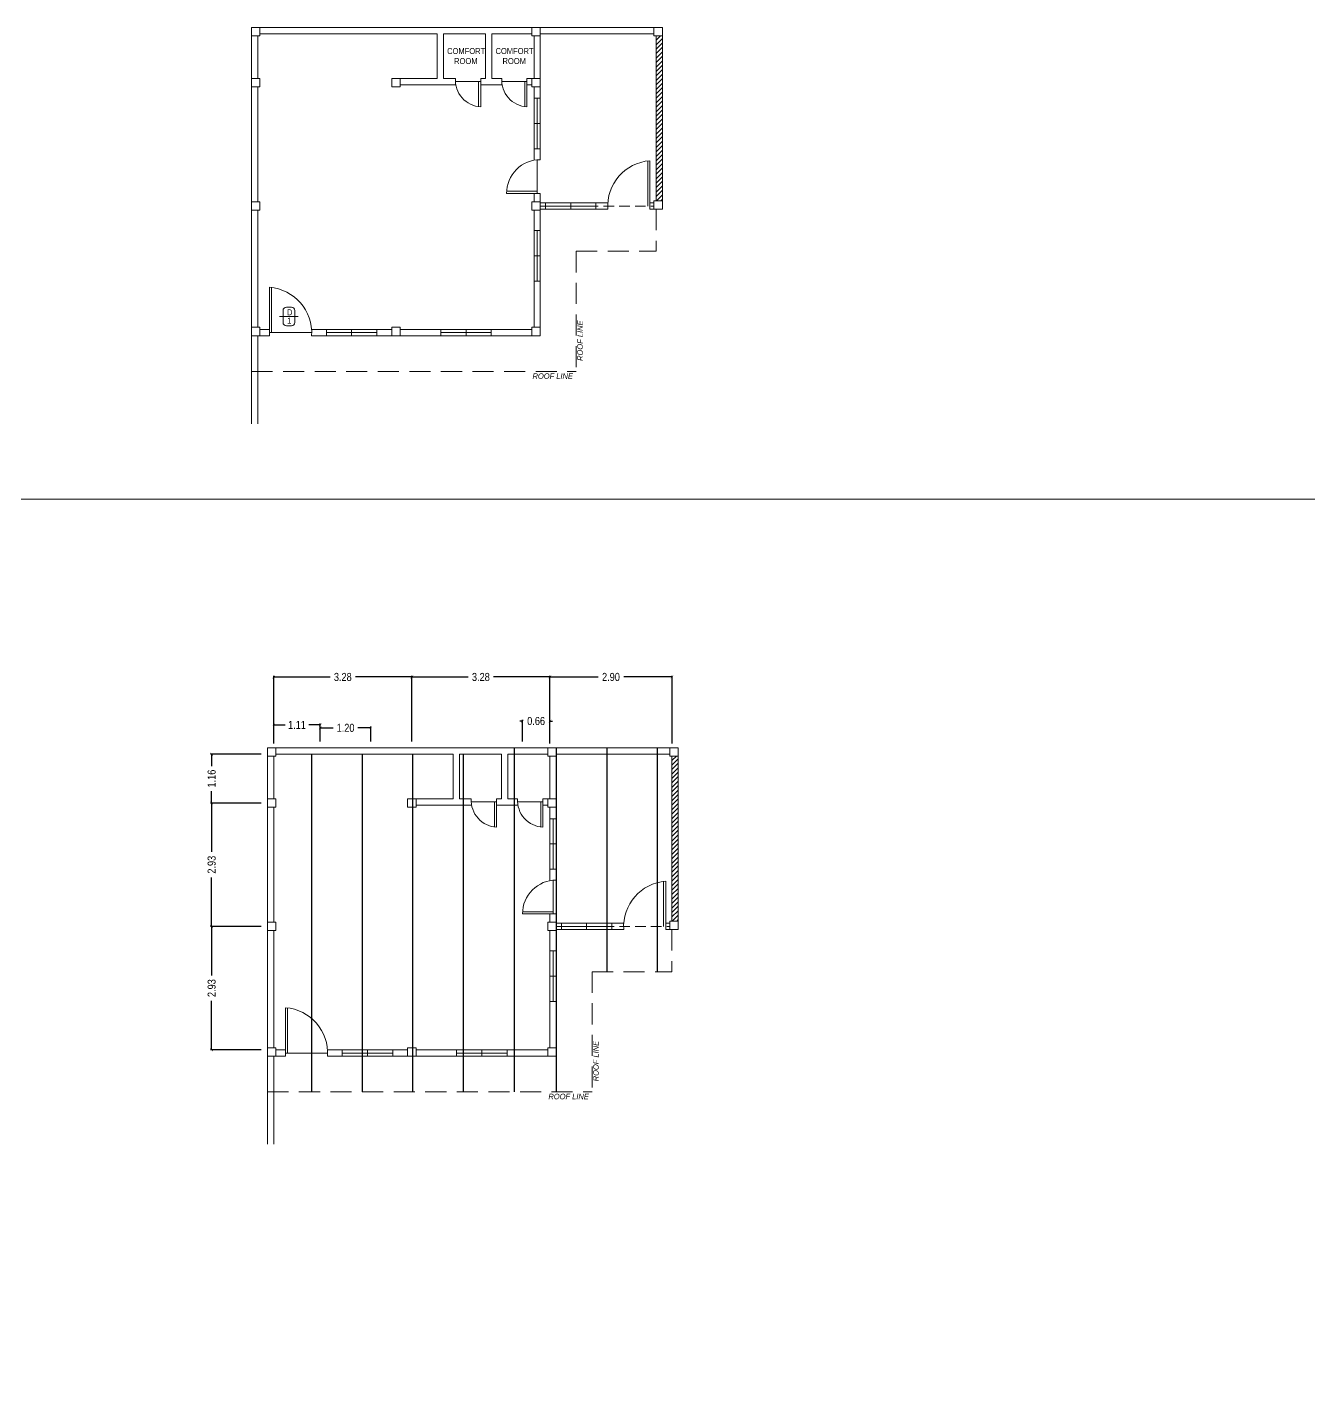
# Model space of a CAD drawing. Header units: metres. Extents: x -460 to 31334, y -1777 to 24987.
# Drawn here: x 171.79 to 202.23, y -549.19 to -516.64 of the extents above; entities that cross this region are included whole.
import ezdxf

# ---------------------------------------------------------------- set-up
doc = ezdxf.new("R2010")
doc.units = ezdxf.units.M
doc.header["$MEASUREMENT"] = 0
doc.linetypes.add('DASHED', pattern=[0.75, 0.5, -0.25])
doc.linetypes.add('DASHED2', pattern=[0.375, 0.25, -0.125])
doc.layers.get('Defpoints').update_dxf_attribs({"color": 2})
doc.layers.add('01 FURNITURE', color=8, linetype='Continuous')
doc.layers.add('Anno_Door Sched', color=1, linetype='Continuous')
doc.layers.add('Arch_Door', color=1, linetype='Continuous', lineweight=18)
doc.styles.add('AN100', font='ARIALN.TTF', dxfattribs={"height": 0.25})
doc.styles.add('rs', font='ARIALN.TTF')
doc.dimstyles.new('dsdfddfdfef', dxfattribs={"dimtxt": 0.19, "dimasz": 0.06, "dimexe": 0.03, "dimexo": 0.3, "dimgap": 0.1, "dimtad": 0, "dimzin": 0, "dimdsep": 46, "dimtxsty": 'rs', "dimblk": 'ARCHTICK', "dimcen": 0.025, "dimclrd": 1, "dimclre": 1, "dimclrt": 3, "dimadec": 0, "dimazin": 0, "dimtfac": 1, "dimtofl": 0, "dimtmove": 0, "dimatfit": 3, "dimldrblk": 'ARCHTICK', "dimfxl": 0.1, "dimtolj": 1, "dimtzin": 0, "dimarcsym": 0})

# ---------------------------------------------------------------- blocks, each defined once
blk = doc.blocks.new('_ArchTick')
at = {"color": 0, "linetype": 'ByBlock', "const_width": 0.15}
blk.add_lwpolyline([(-0.5, -0.5), (0.5, 0.5)], dxfattribs=at)
blk = doc.blocks.new('*D235')
at = {"layer": '01 FURNITURE', "color": 1, "lineweight": -2, "transparency": 16777216}
for p, q in [((177.346, -533.889), (176.141, -533.889)), ((176.171, -533.889), (176.171, -534.174)), ((176.171, -535.049), (176.171, -534.764)), ((177.346, -535.049), (176.141, -535.049))]:
    blk.add_line(p, q, dxfattribs=at)
at = {"layer": 'Defpoints', "color": 0, "lineweight": 9, "transparency": 16777216}
for p in [(177.646, -533.889), (176.171, -535.049), (177.646, -535.049)]:
    blk.add_point(p, dxfattribs=at)
at = {"layer": '01 FURNITURE', "color": 1, "lineweight": -2, "transparency": 16777216, "xscale": 0.06, "yscale": 0.06, "zscale": 0.06}
for p, rotation in [((176.171, -533.889), 90), ((176.171, -535.049), 270)]:
    blk.add_blockref('_ArchTick', p, dxfattribs=dict(at, rotation=rotation))
at = {"layer": '01 FURNITURE', "color": 3, "lineweight": 9, "transparency": 16777216, "insert": (176.171, -534.469), "char_height": 0.19, "attachment_point": 5, "rotation": 90, "style": 'rs'}
blk.add_mtext('\\A1;1.16', dxfattribs=at)
blk = doc.blocks.new('*D236')
at = {"layer": '01 FURNITURE', "color": 1, "lineweight": -2, "transparency": 16777216}
for p, q in [((177.346, -535.049), (176.141, -535.049)), ((176.171, -535.049), (176.171, -536.211)), ((176.171, -537.979), (176.171, -536.818)), ((177.346, -537.979), (176.141, -537.979))]:
    blk.add_line(p, q, dxfattribs=at)
at = {"layer": 'Defpoints', "color": 0, "lineweight": 9, "transparency": 16777216}
for p in [(177.646, -535.049), (176.171, -537.979), (177.646, -537.979)]:
    blk.add_point(p, dxfattribs=at)
at = {"layer": '01 FURNITURE', "color": 1, "lineweight": -2, "transparency": 16777216, "xscale": 0.06, "yscale": 0.06, "zscale": 0.06}
for p, rotation in [((176.171, -535.049), 90), ((176.171, -537.979), 270)]:
    blk.add_blockref('_ArchTick', p, dxfattribs=dict(at, rotation=rotation))
at = {"layer": '01 FURNITURE', "color": 3, "lineweight": 9, "transparency": 16777216, "insert": (176.171, -536.514), "char_height": 0.19, "attachment_point": 5, "rotation": 90, "style": 'rs'}
blk.add_mtext('\\A1;2.93', dxfattribs=at)
blk = doc.blocks.new('*D237')
at = {"layer": '01 FURNITURE', "color": 1, "lineweight": -2, "transparency": 16777216}
for p, q in [((177.346, -537.979), (176.141, -537.979)), ((176.171, -537.979), (176.171, -539.141)), ((176.171, -540.909), (176.171, -539.748)), ((177.346, -540.909), (176.141, -540.909))]:
    blk.add_line(p, q, dxfattribs=at)
at = {"layer": 'Defpoints', "color": 0, "lineweight": 9, "transparency": 16777216}
for p in [(177.646, -537.979), (176.171, -540.909), (177.646, -540.909)]:
    blk.add_point(p, dxfattribs=at)
at = {"layer": '01 FURNITURE', "color": 1, "lineweight": -2, "transparency": 16777216, "xscale": 0.06, "yscale": 0.06, "zscale": 0.06}
for p, rotation in [((176.171, -537.979), 90), ((176.171, -540.909), 270)]:
    blk.add_blockref('_ArchTick', p, dxfattribs=dict(at, rotation=rotation))
at = {"layer": '01 FURNITURE', "color": 3, "lineweight": 9, "transparency": 16777216, "insert": (176.171, -539.444), "char_height": 0.19, "attachment_point": 5, "rotation": 90, "style": 'rs'}
blk.add_mtext('\\A1;2.93', dxfattribs=at)
blk = doc.blocks.new('*D238')
at = {"layer": '01 FURNITURE', "color": 1, "lineweight": -2, "transparency": 16777216}
for p, q in [((177.646, -533.589), (177.646, -532.027)), ((177.646, -532.057), (178.983, -532.057)), ((180.926, -532.057), (179.588, -532.057)), ((180.926, -533.589), (180.926, -532.027))]:
    blk.add_line(p, q, dxfattribs=at)
at = {"layer": 'Defpoints', "color": 0, "lineweight": 9, "transparency": 16777216}
for p in [(180.926, -532.057), (177.646, -533.889), (180.926, -533.889)]:
    blk.add_point(p, dxfattribs=at)
at = {"layer": '01 FURNITURE', "color": 1, "lineweight": -2, "transparency": 16777216, "xscale": 0.06, "yscale": 0.06, "zscale": 0.06, "rotation": 180}
blk.add_blockref('_ArchTick', (177.646, -532.057), dxfattribs=at)
at = {"layer": '01 FURNITURE', "color": 1, "lineweight": -2, "transparency": 16777216, "xscale": 0.06, "yscale": 0.06, "zscale": 0.06}
blk.add_blockref('_ArchTick', (180.926, -532.057), dxfattribs=at)
at = {"layer": '01 FURNITURE', "color": 3, "lineweight": 9, "transparency": 16777216, "insert": (179.286, -532.057), "char_height": 0.19, "attachment_point": 5, "style": 'rs'}
blk.add_mtext('\\A1;3.28', dxfattribs=at)
blk = doc.blocks.new('*D239')
at = {"layer": '01 FURNITURE', "color": 1, "lineweight": -2, "transparency": 16777216}
for p, q in [((180.926, -533.589), (180.926, -532.027)), ((180.926, -532.057), (182.263, -532.057)), ((184.206, -532.057), (182.868, -532.057)), ((184.206, -533.589), (184.206, -532.027))]:
    blk.add_line(p, q, dxfattribs=at)
at = {"layer": 'Defpoints', "color": 0, "lineweight": 9, "transparency": 16777216}
for p in [(180.926, -532.057), (180.926, -533.889), (184.206, -533.889)]:
    blk.add_point(p, dxfattribs=at)
at = {"layer": '01 FURNITURE', "color": 1, "lineweight": -2, "transparency": 16777216, "xscale": 0.06, "yscale": 0.06, "zscale": 0.06, "rotation": 180}
blk.add_blockref('_ArchTick', (180.926, -532.057), dxfattribs=at)
at = {"layer": '01 FURNITURE', "color": 1, "lineweight": -2, "transparency": 16777216, "xscale": 0.06, "yscale": 0.06, "zscale": 0.06}
blk.add_blockref('_ArchTick', (184.206, -532.057), dxfattribs=at)
at = {"layer": '01 FURNITURE', "color": 3, "lineweight": 9, "transparency": 16777216, "insert": (182.566, -532.057), "char_height": 0.19, "attachment_point": 5, "style": 'rs'}
blk.add_mtext('\\A1;3.28', dxfattribs=at)
blk = doc.blocks.new('*D240')
at = {"layer": '01 FURNITURE', "color": 1, "lineweight": -2, "transparency": 16777216}
for p, q in [((184.206, -533.589), (184.206, -532.027)), ((184.206, -532.057), (185.352, -532.057)), ((187.106, -532.057), (185.959, -532.057)), ((187.106, -533.639), (187.106, -532.027))]:
    blk.add_line(p, q, dxfattribs=at)
at = {"layer": 'Defpoints', "color": 0, "lineweight": 9, "transparency": 16777216}
for p in [(187.106, -532.057), (184.206, -533.889), (187.106, -533.939)]:
    blk.add_point(p, dxfattribs=at)
at = {"layer": '01 FURNITURE', "color": 1, "lineweight": -2, "transparency": 16777216, "xscale": 0.06, "yscale": 0.06, "zscale": 0.06, "rotation": 180}
blk.add_blockref('_ArchTick', (184.206, -532.057), dxfattribs=at)
at = {"layer": '01 FURNITURE', "color": 1, "lineweight": -2, "transparency": 16777216, "xscale": 0.06, "yscale": 0.06, "zscale": 0.06}
blk.add_blockref('_ArchTick', (187.106, -532.057), dxfattribs=at)
at = {"layer": '01 FURNITURE', "color": 3, "lineweight": 9, "transparency": 16777216, "insert": (185.656, -532.057), "char_height": 0.19, "attachment_point": 5, "style": 'rs'}
blk.add_mtext('\\A1;2.90', dxfattribs=at)
blk = doc.blocks.new('Door')
at = {"layer": 'Anno_Door Sched', "lineweight": 9, "ltscale": 0.5}
blk.add_line((12.788, 558.385), (12.372, 558.385), dxfattribs=at)
at = {"layer": 'Anno_Door Sched', "lineweight": 9}
blk.add_lwpolyline([(12.524, 558.591), (12.637, 558.591, -0.414214), (12.71, 558.518), (12.71, 558.251, -0.414214), (12.637, 558.178), (12.524, 558.178, -0.414214), (12.451, 558.251), (12.451, 558.518, -0.414214)], format="xyb", close=True, dxfattribs=at)
at = {"layer": 'Anno_Door Sched', "linetype": 'Continuous', "insert": (12.538, 558.542), "char_height": 0.133, "width": 0.06509, "attachment_point": 1, "style": 'AN100'}
blk.add_mtext('D', dxfattribs=at)
blk = doc.blocks.new('*D241')
at = {"layer": '01 FURNITURE', "color": 1, "lineweight": -2, "transparency": 16777216}
for p, q in [((177.646, -533.639), (177.646, -533.164)), ((177.646, -533.194), (177.918, -533.194)), ((178.751, -533.194), (178.478, -533.194)), ((178.751, -533.589), (178.751, -533.164))]:
    blk.add_line(p, q, dxfattribs=at)
at = {"layer": 'Defpoints', "color": 0, "lineweight": 9, "transparency": 16777216}
for p in [(178.751, -533.194), (177.646, -533.939), (178.751, -533.889)]:
    blk.add_point(p, dxfattribs=at)
at = {"layer": '01 FURNITURE', "color": 1, "lineweight": -2, "transparency": 16777216, "xscale": 0.06, "yscale": 0.06, "zscale": 0.06, "rotation": 180}
blk.add_blockref('_ArchTick', (177.646, -533.194), dxfattribs=at)
at = {"layer": '01 FURNITURE', "color": 1, "lineweight": -2, "transparency": 16777216, "xscale": 0.06, "yscale": 0.06, "zscale": 0.06}
blk.add_blockref('_ArchTick', (178.751, -533.194), dxfattribs=at)
at = {"layer": '01 FURNITURE', "color": 3, "lineweight": 9, "transparency": 16777216, "insert": (178.198, -533.194), "char_height": 0.19, "attachment_point": 5, "style": 'rs'}
blk.add_mtext('\\A1;1.11', dxfattribs=at)
blk = doc.blocks.new('*D242')
at = {"layer": '01 FURNITURE', "color": 1, "lineweight": -2, "transparency": 16777216}
for p, q in [((178.751, -533.589), (178.751, -533.235)), ((178.751, -533.265), (179.056, -533.265)), ((179.951, -533.265), (179.645, -533.265)), ((179.951, -533.589), (179.951, -533.235))]:
    blk.add_line(p, q, dxfattribs=at)
at = {"layer": 'Defpoints', "color": 0, "lineweight": 9, "transparency": 16777216}
for p in [(179.951, -533.265), (178.751, -533.889), (179.951, -533.889)]:
    blk.add_point(p, dxfattribs=at)
at = {"layer": '01 FURNITURE', "color": 1, "lineweight": -2, "transparency": 16777216, "xscale": 0.06, "yscale": 0.06, "zscale": 0.06, "rotation": 180}
blk.add_blockref('_ArchTick', (178.751, -533.265), dxfattribs=at)
at = {"layer": '01 FURNITURE', "color": 1, "lineweight": -2, "transparency": 16777216, "xscale": 0.06, "yscale": 0.06, "zscale": 0.06}
blk.add_blockref('_ArchTick', (179.951, -533.265), dxfattribs=at)
at = {"layer": '01 FURNITURE', "color": 3, "lineweight": 9, "transparency": 16777216, "insert": (179.351, -533.265), "char_height": 0.19, "attachment_point": 5, "style": 'rs'}
blk.add_mtext('\\A1;1.20', dxfattribs=at)
blk = doc.blocks.new('*D243')
at = {"layer": '01 FURNITURE', "color": 1, "lineweight": -2, "transparency": 16777216}
for p, q in [((183.551, -533.103), (183.491, -533.103)), ((183.551, -533.589), (183.551, -533.073)), ((184.206, -533.639), (184.206, -533.073)), ((184.206, -533.103), (184.266, -533.103))]:
    blk.add_line(p, q, dxfattribs=at)
at = {"layer": 'Defpoints', "color": 0, "lineweight": 9, "transparency": 16777216}
for p in [(183.551, -533.103), (183.551, -533.889), (184.206, -533.939)]:
    blk.add_point(p, dxfattribs=at)
at = {"layer": '01 FURNITURE', "color": 1, "lineweight": -2, "transparency": 16777216, "xscale": 0.06, "yscale": 0.06, "zscale": 0.06}
blk.add_blockref('_ArchTick', (183.551, -533.103), dxfattribs=at)
at = {"layer": '01 FURNITURE', "color": 1, "lineweight": -2, "transparency": 16777216, "xscale": 0.06, "yscale": 0.06, "zscale": 0.06, "rotation": 180}
blk.add_blockref('_ArchTick', (184.206, -533.103), dxfattribs=at)
at = {"layer": '01 FURNITURE', "color": 3, "lineweight": 9, "transparency": 16777216, "insert": (183.878, -533.103), "char_height": 0.19, "attachment_point": 5, "style": 'rs'}
blk.add_mtext('\\A1;0.66', dxfattribs=at)

msp = doc.modelspace()

# ---------------------------------------------------------------- hatches: boundary and pattern name
at = {"layer": '01 FURNITURE', "lineweight": 18, "transparency": 33554618}
h = msp.add_hatch(dxfattribs=at)
h.set_pattern_fill('ANSI31', color=1, scale=0.6)
h.set_pattern_definition([(45, (53.03644, 38.26855), (-0.053033009, 0.053033009), [])])
h.paths.add_polyline_path([(186.87795, -516.83516), (186.72795, -516.83516), (186.72795, -520.75016), (186.87795, -520.75016)])
at = {"layer": '01 FURNITURE', "lineweight": 18, "true_color": 0x000000, "transparency": 33554618}
h = msp.add_hatch(dxfattribs=at)
h.set_pattern_fill('ANSI31', color=18, scale=0.6)
h.set_pattern_definition([(45, (53.41404, 21.164545), (-0.053033009, 0.053033009), [])])
h.paths.add_polyline_path([(187.25555, -533.93917), (187.10555, -533.93917), (187.10555, -537.85417), (187.25555, -537.85417)])

# ---------------------------------------------------------------- linework, layer by layer
at = {"layer": '01 FURNITURE', "color": 143, "lineweight": 18, "true_color": 0x7aafdf}
for p, q in [((177.11795, -516.63516), (177.11795, -523.95516)), ((177.11795, -516.63516), (183.97795, -516.63516)), ((177.26795, -516.83516), (177.26795, -517.84516)), ((177.31795, -516.78516), (181.52795, -516.78516)), ((181.52795, -516.78516), (181.52795, -517.84516)), ((181.67795, -516.78516), (181.67795, -517.84516)), ((181.67795, -516.78516), (182.67795, -516.78516)), ((182.67795, -516.78516), (182.67795, -517.84516)), ((182.82795, -516.78516), (182.82795, -517.84516)), ((182.82795, -516.78516), (183.77795, -516.78516)), ((183.82795, -516.83516), (183.82795, -517.84516)), ((183.97795, -516.63516), (183.97795, -519.77516)), ((183.97795, -516.63516), (186.87795, -516.63516)), ((183.97795, -516.78516), (186.67795, -516.78516)), ((186.72795, -516.83516), (186.72795, -520.75016)), ((186.87795, -516.63516), (186.87795, -520.95016)), ((180.64795, -517.84516), (181.52795, -517.84516)), ((181.67795, -517.84516), (181.96113, -517.84516)), ((182.56113, -517.84516), (182.67795, -517.84516)), ((182.82795, -517.84516), (183.06113, -517.84516)), ((183.66113, -517.84516), (183.77795, -517.84516)), ((177.26795, -518.04516), (177.26795, -520.77516)), ((180.64795, -517.99516), (181.96912, -517.99516)), ((182.56113, -517.99516), (183.06912, -517.99516)), ((183.66113, -517.99516), (183.77795, -517.99516)), ((183.82795, -518.04516), (183.82795, -519.78916)), ((183.82795, -520.57516), (183.82795, -520.77516)), ((183.97795, -520.57516), (183.97795, -523.95516)), ((183.97795, -520.80016), (185.58094, -520.80016)), ((186.57998, -520.80016), (186.67795, -520.80016)), ((177.26795, -520.97516), (177.26795, -523.75516)), ((183.82795, -520.97516), (183.82795, -523.75516)), ((183.97795, -520.95016), (185.57998, -520.95016)), ((186.57998, -520.95016), (186.87795, -520.95016)), ((177.11795, -523.95516), (177.5452, -523.95516)), ((177.31795, -523.80516), (177.5452, -523.80516)), ((178.5452, -523.80516), (180.44795, -523.80516)), ((178.5452, -523.95516), (183.97795, -523.95516)), ((180.64795, -523.80516), (183.77795, -523.80516))]:
    msp.add_line(p, q, dxfattribs=at)
at = {"layer": '01 FURNITURE', "color": 250, "lineweight": 18}
for p, q in [((181.96066, -517.92016), (182.56113, -517.92016)), ((183.06066, -517.92016), (183.66113, -517.92016)), ((183.90295, -519.77858), (183.90295, -520.57516)), ((177.5452, -523.88016), (178.54731, -523.88016))]:
    msp.add_line(p, q, dxfattribs=at)
at = {"layer": '01 FURNITURE', "color": 1, "lineweight": 18}
for p, q in [((182.51113, -517.92016), (182.51113, -518.51557)), ((182.56113, -517.84516), (182.56113, -518.52016)), ((183.61113, -517.92016), (183.61113, -518.51557)), ((183.66113, -517.84516), (183.66113, -518.52016)), ((183.82795, -518.31716), (183.97795, -518.31716)), ((183.90295, -518.31716), (183.90295, -519.51716)), ((183.82795, -518.91716), (183.97795, -518.91716)), ((183.82795, -519.51716), (183.97795, -519.51716)), ((186.52998, -519.80016), (186.52998, -520.87516)), ((186.57998, -519.80016), (186.57998, -520.95016)), ((183.90295, -520.52516), (183.17944, -520.52516)), ((183.97795, -520.57516), (183.17795, -520.57516)), ((184.09943, -520.80016), (184.09943, -520.95016)), ((184.69943, -520.80016), (184.69943, -520.95016)), ((185.29943, -520.80016), (185.29943, -520.95016)), ((184.09943, -520.87516), (185.29943, -520.87516)), ((183.82795, -521.45747), (183.97795, -521.45747)), ((183.90295, -521.45747), (183.90295, -522.65747)), ((183.82795, -522.05747), (183.97795, -522.05747)), ((177.5452, -522.80516), (177.5452, -523.95516)), ((177.5952, -522.80516), (177.5952, -523.88016)), ((183.82795, -522.65747), (183.97795, -522.65747)), ((178.89657, -523.80516), (178.89657, -523.95516)), ((178.89657, -523.88016), (180.09657, -523.88016)), ((179.49657, -523.80516), (179.49657, -523.95516)), ((180.09657, -523.80516), (180.09657, -523.95516)), ((181.61295, -523.80516), (181.61295, -523.95516)), ((181.61295, -523.88016), (182.81295, -523.88016)), ((182.21295, -523.80516), (182.21295, -523.95516)), ((182.81295, -523.80516), (182.81295, -523.95516))]:
    msp.add_line(p, q, dxfattribs=at)
at = {"layer": '01 FURNITURE', "color": 250, "linetype": 'DASHED2', "lineweight": 18}
msp.add_line((183.97795, -520.87516), (186.67795, -520.87516), dxfattribs=at)
at = {"layer": '01 FURNITURE', "color": 250, "linetype": 'DASHED', "lineweight": 18}
for p, q in [((186.72795, -520.95016), (186.72795, -521.95016)), ((184.82795, -521.95016), (184.82795, -524.80516)), ((184.82795, -521.95016), (186.72795, -521.95016)), ((177.11795, -524.80516), (184.82795, -524.80516))]:
    msp.add_line(p, q, dxfattribs=at)
at = {"layer": '01 FURNITURE', "color": 250, "linetype": 'Continuous', "lineweight": 18}
for p, q in [((177.11795, -523.95516), (177.11795, -526.04615)), ((177.26795, -523.95516), (177.26795, -526.04615))]:
    msp.add_line(p, q, dxfattribs=at)
at = {"layer": '01 FURNITURE', "color": 18, "lineweight": 18, "true_color": 0x000000}
for p, q in [((177.49555, -533.73917), (177.49555, -541.05917)), ((177.49555, -533.73917), (184.35555, -533.73917)), ((184.35555, -533.73917), (187.25555, -533.73917)), ((187.25555, -533.73917), (187.25555, -538.05417)), ((177.64555, -533.93917), (177.64555, -534.94917)), ((177.69555, -533.88917), (181.90555, -533.88917)), ((181.90555, -533.88917), (181.90555, -534.94917)), ((182.05555, -533.88917), (182.05555, -534.94917)), ((182.05555, -533.88917), (183.05555, -533.88917)), ((183.05555, -533.88917), (183.05555, -534.94917)), ((183.20555, -533.88917), (183.20555, -534.94917)), ((183.20555, -533.88917), (184.15555, -533.88917)), ((184.20555, -533.93917), (184.20555, -534.94917)), ((184.35555, -533.88917), (187.05555, -533.88917)), ((187.10555, -533.93917), (187.10555, -537.85417)), ((177.64555, -535.14917), (177.64555, -537.87917)), ((181.02555, -534.94917), (181.90555, -534.94917)), ((181.02555, -535.09917), (182.34672, -535.09917)), ((182.05555, -534.94917), (182.33873, -534.94917)), ((182.33826, -535.02417), (182.93873, -535.02417)), ((182.88873, -535.02417), (182.88873, -535.61957)), ((182.93873, -534.94917), (183.05555, -534.94917)), ((182.93873, -534.94917), (182.93873, -535.62417)), ((182.93873, -535.09917), (183.44672, -535.09917)), ((183.20555, -534.94917), (183.43873, -534.94917)), ((183.43826, -535.02417), (184.03873, -535.02417)), ((183.98873, -535.02417), (183.98873, -535.61957)), ((184.03873, -534.94917), (184.15555, -534.94917)), ((184.03873, -534.94917), (184.03873, -535.62417)), ((184.03873, -535.09917), (184.15555, -535.09917)), ((184.20555, -535.14917), (184.20555, -536.89316)), ((184.20555, -535.42117), (184.35555, -535.42117)), ((184.28055, -535.42117), (184.28055, -536.62117)), ((184.20555, -536.02117), (184.35555, -536.02117)), ((184.20555, -536.62117), (184.35555, -536.62117)), ((184.28055, -536.88259), (184.28055, -537.67917)), ((186.90757, -536.90417), (186.90757, -537.97917)), ((186.95757, -536.90417), (186.95757, -538.05417)), ((184.35555, -537.67917), (183.55555, -537.67917)), ((184.28055, -537.62917), (183.55704, -537.62917)), ((184.20555, -537.67917), (184.20555, -537.87917)), ((184.35555, -537.67917), (184.35555, -541.05917)), ((177.64555, -538.07917), (177.64555, -540.85917)), ((184.20555, -538.07917), (184.20555, -540.85917)), ((184.35555, -537.90417), (185.95854, -537.90417)), ((184.35555, -538.05417), (185.95757, -538.05417)), ((184.47703, -537.90417), (184.47703, -538.05417)), ((184.47703, -537.97917), (185.67703, -537.97917)), ((185.07703, -537.90417), (185.07703, -538.05417)), ((185.67703, -537.90417), (185.67703, -538.05417)), ((186.95757, -537.90417), (187.05555, -537.90417)), ((186.95757, -538.05417), (187.25555, -538.05417)), ((184.20555, -538.56147), (184.35555, -538.56147)), ((184.28055, -538.56147), (184.28055, -539.76147)), ((184.20555, -539.16147), (184.35555, -539.16147)), ((177.9228, -539.90917), (177.9228, -541.05917)), ((177.9728, -539.90917), (177.9728, -540.98417)), ((184.20555, -539.76147), (184.35555, -539.76147)), ((177.69555, -540.90917), (177.9228, -540.90917)), ((177.9228, -540.98417), (178.92491, -540.98417)), ((178.9228, -540.90917), (180.82555, -540.90917)), ((179.27417, -540.90917), (179.27417, -541.05917)), ((179.27417, -540.98417), (180.47417, -540.98417)), ((179.87417, -540.90917), (179.87417, -541.05917)), ((180.47417, -540.90917), (180.47417, -541.05917)), ((181.02555, -540.90917), (184.15555, -540.90917)), ((181.99055, -540.90917), (181.99055, -541.05917)), ((181.99055, -540.98417), (183.19055, -540.98417)), ((182.59055, -540.90917), (182.59055, -541.05917)), ((183.19055, -540.90917), (183.19055, -541.05917)), ((177.49555, -541.05917), (177.9228, -541.05917)), ((178.9228, -541.05917), (184.35555, -541.05917))]:
    msp.add_line(p, q, dxfattribs=at)
at = {"layer": '01 FURNITURE', "color": 1, "lineweight": 30}
for p, q in [((183.35555, -533.73917), (183.35555, -541.90917)), ((184.35555, -533.73917), (184.35555, -541.90917)), ((185.55555, -533.73917), (185.55555, -539.05417)), ((186.75555, -533.73917), (186.75555, -539.05417)), ((178.54555, -533.88917), (178.54555, -541.90917)), ((179.74555, -533.88917), (179.74555, -541.90917)), ((180.94555, -533.88917), (180.94555, -541.90917)), ((182.14555, -533.88917), (182.14555, -541.90917))]:
    msp.add_line(p, q, dxfattribs=at)
at = {"layer": '01 FURNITURE', "color": 18, "linetype": 'DASHED2', "lineweight": 18, "true_color": 0x000000}
msp.add_line((184.35555, -537.97917), (187.05555, -537.97917), dxfattribs=at)
at = {"layer": '01 FURNITURE', "color": 18, "linetype": 'DASHED', "lineweight": 18, "true_color": 0x000000}
for p, q in [((187.10555, -538.05417), (187.10555, -539.05417)), ((185.20555, -539.05417), (185.20555, -541.90917)), ((185.20555, -539.05417), (187.10555, -539.05417)), ((177.49555, -541.90917), (185.20555, -541.90917))]:
    msp.add_line(p, q, dxfattribs=at)
at = {"layer": '01 FURNITURE', "color": 18, "linetype": 'Continuous', "lineweight": 18, "true_color": 0x000000}
for p, q in [((177.49555, -541.05917), (177.49555, -543.15015)), ((177.64555, -541.05917), (177.64555, -543.15015))]:
    msp.add_line(p, q, dxfattribs=at)
at = {"layer": '01 FURNITURE', "color": 3, "lineweight": 18}
for points in [[(177.11795, -516.63516), (177.31795, -516.63516), (177.31795, -516.83516), (177.11795, -516.83516)], [(183.77795, -516.63516), (183.97795, -516.63516), (183.97795, -516.83516), (183.77795, -516.83516)], [(186.67795, -516.63516), (186.87795, -516.63516), (186.87795, -516.83516), (186.67795, -516.83516)], [(177.11795, -517.84516), (177.31795, -517.84516), (177.31795, -518.04516), (177.11795, -518.04516)], [(180.44795, -517.84516), (180.64795, -517.84516), (180.64795, -518.04516), (180.44795, -518.04516)], [(183.77795, -517.84516), (183.97795, -517.84516), (183.97795, -518.04516), (183.77795, -518.04516)], [(177.11795, -520.77516), (177.31795, -520.77516), (177.31795, -520.97516), (177.11795, -520.97516)], [(183.77795, -520.77516), (183.97795, -520.77516), (183.97795, -520.97516), (183.77795, -520.97516)], [(186.67795, -520.75016), (186.87795, -520.75016), (186.87795, -520.95016), (186.67795, -520.95016)], [(177.11795, -523.75516), (177.31795, -523.75516), (177.31795, -523.95516), (177.11795, -523.95516)], [(180.44795, -523.75516), (180.64795, -523.75516), (180.64795, -523.95516), (180.44795, -523.95516)], [(183.77795, -523.75516), (183.97795, -523.75516), (183.97795, -523.95516), (183.77795, -523.95516)]]:
    msp.add_lwpolyline(points, close=True, dxfattribs=at)
at = {"layer": '01 FURNITURE', "color": 3, "lineweight": 5}
msp.add_lwpolyline([(118.91558, -527.83706), (366.22777, -527.83706), (366.22777, -602.96018), (118.91558, -602.96018)], close=True, dxfattribs=at)
at = {"layer": '01 FURNITURE', "color": 18, "lineweight": 18, "true_color": 0x000000}
for points in [[(177.49555, -533.73917), (177.69555, -533.73917), (177.69555, -533.93917), (177.49555, -533.93917)], [(184.15555, -533.73917), (184.35555, -533.73917), (184.35555, -533.93917), (184.15555, -533.93917)], [(187.05555, -533.73917), (187.25555, -533.73917), (187.25555, -533.93917), (187.05555, -533.93917)], [(177.49555, -534.94917), (177.69555, -534.94917), (177.69555, -535.14917), (177.49555, -535.14917)], [(180.82555, -534.94917), (181.02555, -534.94917), (181.02555, -535.14917), (180.82555, -535.14917)], [(184.15555, -534.94917), (184.35555, -534.94917), (184.35555, -535.14917), (184.15555, -535.14917)], [(177.49555, -537.87917), (177.69555, -537.87917), (177.69555, -538.07917), (177.49555, -538.07917)], [(184.15555, -537.87917), (184.35555, -537.87917), (184.35555, -538.07917), (184.15555, -538.07917)], [(187.05555, -537.85417), (187.25555, -537.85417), (187.25555, -538.05417), (187.05555, -538.05417)], [(177.49555, -540.85917), (177.69555, -540.85917), (177.69555, -541.05917), (177.49555, -541.05917)], [(180.82555, -540.85917), (181.02555, -540.85917), (181.02555, -541.05917), (180.82555, -541.05917)], [(184.15555, -540.85917), (184.35555, -540.85917), (184.35555, -541.05917), (184.15555, -541.05917)]]:
    msp.add_lwpolyline(points, close=True, dxfattribs=at)
at = {"layer": '01 FURNITURE', "color": 1, "lineweight": 18}
for centre, radius, start, end in [((182.59414, -517.88665), 0.63437, 176.250174, 267.016905), ((183.69414, -517.88665), 0.63437, 176.250174, 267.016905), ((183.97683, -520.57404), 0.79888, 89.919759, 180.080241), ((186.66299, -520.88213), 1.08515, 94.38745, 183.594377), ((177.46219, -523.88713), 1.08515, 356.405623, 85.61255)]:
    msp.add_arc(centre, radius, start, end, dxfattribs=at)
at = {"layer": '01 FURNITURE', "color": 18, "lineweight": 18, "true_color": 0x000000}
for centre, radius, start, end in [((182.97174, -534.99066), 0.63437, 176.250174, 267.016905), ((184.07174, -534.99066), 0.63437, 176.250174, 267.016905), ((184.35443, -537.67805), 0.79888, 89.919759, 180.080241), ((187.04059, -537.98614), 1.08515, 94.38745, 183.594377), ((177.83979, -540.99114), 1.08515, 356.405623, 85.61255)]:
    msp.add_arc(centre, radius, start, end, dxfattribs=at)

# ---------------------------------------------------------------- block references
at = {"layer": 'Arch_Door', "linetype": 'Continuous', "lineweight": 18, "xscale": 1.071510302942922, "yscale": 1.071510302942922, "zscale": 1.071510302942922}
msp.add_blockref('Door', (164.52598, -1121.81208), dxfattribs=at)

# ---------------------------------------------------------------- texts
at = {"layer": 'Arch_Door', "color": 5, "linetype": 'Continuous', "lineweight": 18, "attachment_point": 1, "style": 'AN100'}
for s, insert, char_height, width in [('\\pi0.15284;COMFORT \\P\\pi0.3189;ROOM ', (181.61124, -517.12418), 0.142868, 1.122143), ('\\pi0.15284;COMFORT \\P\\pi0.3189;ROOM ', (182.76111, -517.12418), 0.142868, 1.122143), ('1', (177.9649, -523.52572), 0.14287, 0.0697416), ('{\\fArial Narrow|b0|i1|c0|p34;\\C256;\\c0;ROOF LINE }', (183.79222, -524.8484), 0.13, 0.9010191)]:
    msp.add_mtext(s, dxfattribs=dict(at, insert=insert, char_height=char_height, width=width))
at = {"layer": 'Arch_Door', "color": 5, "linetype": 'Continuous', "lineweight": 18, "insert": (184.85621, -524.5526), "char_height": 0.13, "width": 0.9010191, "attachment_point": 1, "rotation": 90, "style": 'AN100'}
msp.add_mtext('{\\fArial Narrow|b0|i1|c0|p34;\\C256;\\c0;ROOF LINE }', dxfattribs=at)
at = {"layer": 'Arch_Door', "color": 18, "linetype": 'Continuous', "lineweight": 18, "true_color": 0x000000, "insert": (185.23381, -541.65661), "char_height": 0.13, "width": 0.9010191, "attachment_point": 1, "rotation": 90, "style": 'AN100'}
msp.add_mtext('{\\fArial Narrow|b0|i1|c0|p34;\\C256;\\c0;ROOF LINE }', dxfattribs=at)
at = {"layer": 'Arch_Door', "color": 18, "linetype": 'Continuous', "lineweight": 18, "true_color": 0x000000, "insert": (184.16982, -541.9524), "char_height": 0.13, "width": 0.9010191, "attachment_point": 1, "style": 'AN100'}
msp.add_mtext('{\\fArial Narrow|b0|i1|c0|p34;\\C256;\\c0;ROOF LINE }', dxfattribs=at)

# ---------------------------------------------------------------- dimensions: what is measured, and where the dimension line sits
at = {"layer": '01 FURNITURE', "color": 250, "lineweight": 9}
for base, p1, p2, picture, middle in [((180.92555, -532.05672), (177.64555, -533.88917), (180.92555, -533.88917), '*D238', (179.28555, -532.05672)), ((180.92555, -532.05672), (184.20555, -533.88917), (180.92555, -533.88917), '*D239', (182.56555, -532.05672)), ((187.10555, -532.05672), (184.20555, -533.88917), (187.10555, -533.93917), '*D240', (185.65555, -532.05672)), ((178.7505467057, -533.1940779354), (177.6455467057, -533.939168395), (178.7505467057, -533.889168395), '*D241', (178.1980467057, -533.1940779354)), ((179.95055, -533.265), (178.75055, -533.88917), (179.95055, -533.88917), '*D242', (179.35055, -533.265)), ((183.5505467057, -533.1032064504), (184.2055467057, -533.939168395), (183.5505467057, -533.889168395), '*D243', (183.8780467057, -533.1032064504))]:
    dim = msp.add_linear_dim(base=base, p1=p1, p2=p2, dimstyle='dsdfddfdfef', dxfattribs=at)
    dim.commit()
    dim.dimension.update_dxf_attribs({"geometry": picture, "text_midpoint": middle})
for base, p1, p2, picture, middle in [((176.17089, -535.04917), (177.64555, -533.88917), (177.64555, -535.04917), '*D235', (176.17089, -534.46917)), ((176.17089, -537.97917), (177.64555, -535.04917), (177.64555, -537.97917), '*D236', (176.17089, -536.51417)), ((176.17089, -540.90917), (177.64555, -537.97917), (177.64555, -540.90917), '*D237', (176.17089, -539.44417))]:
    dim = msp.add_linear_dim(base=base, p1=p1, p2=p2, angle=90, dimstyle='dsdfddfdfef', dxfattribs=at)
    dim.commit()
    dim.dimension.update_dxf_attribs({"geometry": picture, "text_midpoint": middle})

doc.saveas('drawing.dxf')
